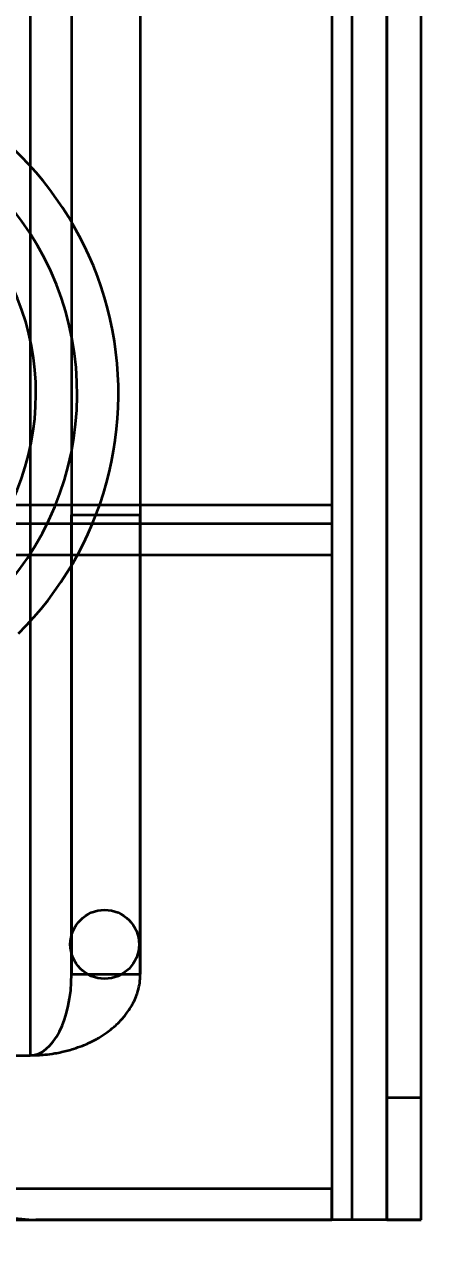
# Model space of a CAD drawing. Header units: millimetres. Extents: x -176 to 3932, y -325 to 2058.
# Drawn here: x 1398.9 to 1429.2, y 48.5 to 136.8 of the extents above; entities that cross this region are included whole.
import ezdxf

# ---------------------------------------------------------------- set-up
doc = ezdxf.new("R2010")
doc.units = ezdxf.units.MM
doc.styles.get("Standard").update_dxf_attribs({"font": 'arial.ttf'})
doc.dimstyles.new('CGJ', dxfattribs={"dimscale": 13, "dimtxt": 2.25, "dimasz": 2.25, "dimexe": 1, "dimexo": 1.25, "dimgap": 1.15, "dimtad": 1, "dimtoh": 1, "dimdec": 1, "dimdsep": 46, "dimtxsty": 'Standard', "dimcen": 0, "dimclrd": 2, "dimclre": 2, "dimclrt": 2, "dimadec": 0, "dimazin": 0, "dimtfac": 1, "dimtdec": 1, "dimtmove": 0, "dimatfit": 0, "dimfxl": 1, "dimtolj": 1, "dimtzin": 0, "dimlwe": -1, "dimarcsym": 2})

# ---------------------------------------------------------------- blocks, each defined once
blk = doc.blocks.new('Drawing View5')
at = {"color": 7, "linetype": 'Continuous', "lineweight": 35}
for p, q in [((1178.6, -288), (1178.6, 212)), ((1178.6, -288), (1178.6, 212)), ((1181.1, -288), (1181.1, 212)), ((1183.6, -288), (1183.6, 212)), ((1163.186, 194.172), (1163.186, -270.172)), ((1158.186, 160.8), (1158.186, -236.8)), ((1163.186, 160.8), (1163.186, -236.8)), ((1177.1, 160.08), (1177.1, -236.08)), ((1177.1, 160.08), (1177.1, -236.08)), ((1155.186, -75), (1155.186, -276.062)), ((1155.186, -75), (1155.186, -276.062)), ((1158.186, -75), (1158.186, -270.172)), ((1181.1, -98.573), (1181.1, -279.15)), ((1183.6, -279.15), (1183.6, -98.573)), ((1097.1, -236.08), (1177.1, -236.08)), ((1097.1, -236.08), (1177.1, -236.08)), ((1177.1, -236.08), (1177.1, -239.711)), ((1177.1, -236.08), (1177.1, -237.441)), ((1097.1, -237.441), (1177.1, -237.441)), ((1158.186, -270.172), (1158.186, -236.8)), ((1158.186, -236.8), (1163.186, -236.8)), ((1163.186, -270.172), (1163.186, -236.8)), ((1177.1, -237.441), (1177.1, -285.73)), ((1177.1, -237.441), (1177.1, -239.711)), ((1097.1, -239.711), (1177.1, -239.711)), ((1177.1, -239.711), (1177.1, -288)), ((1158.186, -270.172), (1163.186, -270.172)), ((1119.014, -276.062), (1155.186, -276.062)), ((1119.014, -276.062), (1155.186, -276.062)), ((1181.1, -279.15), (1181.1, -288)), ((1183.6, -279.15), (1181.1, -279.15)), ((1183.6, -288), (1183.6, -279.15)), ((1097.1, -285.73), (1177.1, -285.73)), ((1177.1, -288), (1177.1, -285.73)), ((1097.1, -288), (1177.1, -288)), ((1178.6, -288), (1155.6, -288)), ((1178.6, -288), (1155.6, -288)), ((1183.6, -288), (1178.6, -288)), ((1181.1, -288), (1178.6, -288)), ((1181.1, -288), (1183.6, -288)), ((1183.6, -288), (1181.1, -288))]:
    blk.add_line(p, q, dxfattribs=at)
blk.add_circle((1160.6, -268), 2.5, dxfattribs=at)
blk.add_circle((1160.6, -268), 2.5, dxfattribs=at)
for centre, radius, start, end in [((1137.1, -228), 24.5, 314.6585, 134.6585), ((1137.1, -228), 24.5, 314.6585, 134.6585), ((1137.1, -228), 21.5, 314.6585, 134.29926), ((1137.1, -228), 18.5, 314.91132, 134.6585), ((1155.6, -278), 10, 180, 270), ((1155.6, -278), 10, 180, 270)]:
    blk.add_arc(centre, radius, start, end, dxfattribs=at)
blk.add_ellipse((1155.186, -270.172), major_axis=(0, 5.889), ratio=0.5094, start_param=3.141593, end_param=4.712389, dxfattribs=at)
blk.add_open_spline([(1155.186, -276.062), (1155.366, -276.059), (1155.726, -276.054), (1156.322, -276.008), (1156.909, -275.93), (1157.455, -275.824), (1157.91, -275.713), (1158.416, -275.566), (1158.928, -275.385), (1159.417, -275.175), (1159.813, -274.98), (1160.263, -274.732), (1160.715, -274.438), (1161.114, -274.133), (1161.448, -273.844), (1161.731, -273.567), (1161.999, -273.265), (1162.255, -272.94), (1162.478, -272.606), (1162.7, -272.209), (1162.874, -271.822), (1163.039, -271.332), (1163.161, -270.79), (1163.178, -270.38), (1163.186, -270.172)], degree=3, knots=[0, 0, 0, 0, 0.038121, 0.076577, 0.127424, 0.165575, 0.19865, 0.231727, 0.285164, 0.325256, 0.359796, 0.394338, 0.455815, 0.501938, 0.532698, 0.581221, 0.617939, 0.654702, 0.709814, 0.74657, 0.804588, 0.853052, 0.925724, 1, 1, 1, 1], dxfattribs=at)
blk = doc.blocks.new('*D61')
at = {"color": 2, "transparency": 16777216}
for p, q in [((2.716, 8.75), (2.716, -153.5)), ((1502.716, 8.75), (1502.716, -153.5))]:
    blk.add_line(p, q, dxfattribs=at)
at = {"color": 2, "lineweight": -2, "transparency": 16777216}
blk.add_line((31.966, -140.5), (1473.466, -140.5), dxfattribs=at)
at = {"color": 2, "lineweight": -3, "transparency": 16777216}
for points in [[(31.966, -135.625), (31.966, -145.375), (2.716, -140.5)], [(1473.466, -135.625), (1473.466, -145.375), (1502.716, -140.5)]]:
    blk.add_solid(points, dxfattribs=at)
at = {"layer": 'Defpoints', "color": 0, "lineweight": -3, "transparency": 16777216}
for p in [(2.716, 25), (1502.716, 25), (1502.716, -140.5)]:
    blk.add_point(p, dxfattribs=at)
at = {"color": 2, "transparency": 16777216, "insert": (752.716, -110.416), "char_height": 29.25, "attachment_point": 5}
blk.add_mtext('\\A1;1200 / 1350 / 1500 / 1650 / 1800', dxfattribs=at)

msp = doc.modelspace()

# ---------------------------------------------------------------- block references
at = {"lineweight": 0}
msp.add_blockref('Drawing View5', (244.116, 338), dxfattribs=at)

# ---------------------------------------------------------------- dimensions: what is measured, and where the dimension line sits
dim = msp.add_linear_dim(base=(1502.716, -140.5), p1=(2.716, 25), p2=(1502.716, 25), angle=180, text='1200 / 1350 / <> / 1650 / 1800', dimstyle='CGJ')
dim.commit()
dim.dimension.update_dxf_attribs({"geometry": '*D61', "text_midpoint": (752.716, -140.5), "dimtype": 160})

doc.saveas('drawing.dxf')
